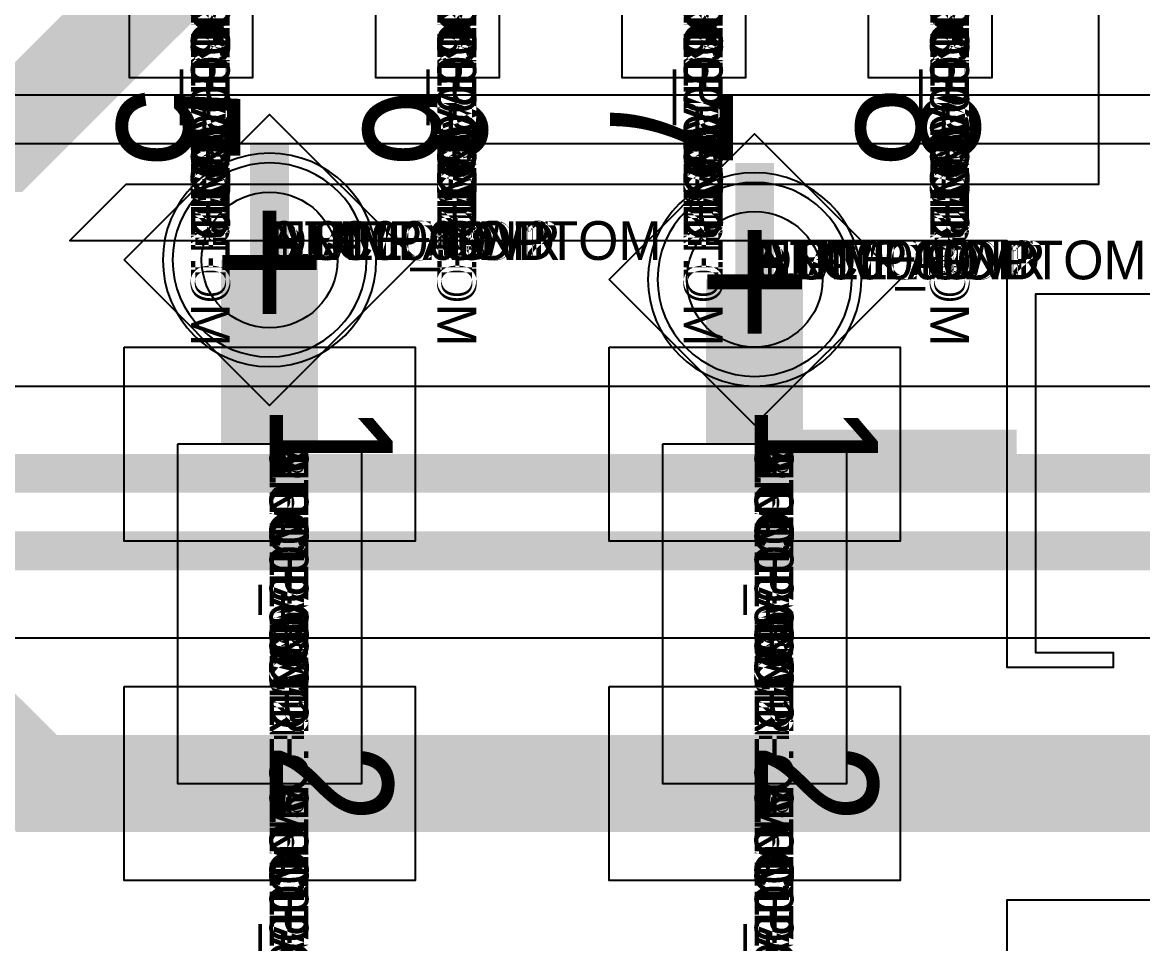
# Model space of a CAD drawing. Extents: x 0 to 323, y 0 to 320.
# Drawn here: x 100.94 to 106.71, y 255.23 to 259.98 of the extents above; entities that cross this region are included whole.
import ezdxf
from ezdxf.enums import TextEntityAlignment as Align

# ---------------------------------------------------------------- set-up
doc = ezdxf.new("R2010")
doc.units = 0
doc.header["$MEASUREMENT"] = 0
doc.layers.get('0').update_dxf_attribs({"linetype": 'CONTINUOUS'})
for name, color, linetype in [('CDN_FIGURES', 7, 'CONTINUOUS'), ('ETCH_BOTTOM', 7, 'CONTINUOUS'), ('ETCH_GND', 3, 'CONTINUOUS'), ('ETCH_INT1', 4, 'CONTINUOUS'), ('ETCH_INT2', 5, 'CONTINUOUS'), ('ETCH_PWR', 6, 'CONTINUOUS'), ('ETCH_TOP', 2, 'CONTINUOUS'), ('MANUFACTURING_NCLEGEND-1-6', 8, 'CONTINUOUS'), ('PACKAGE_GEOMETRY_ASSEMBLY_TOP', 11, 'CONTINUOUS'), ('PACKAGE_GEOMETRY_PIN_NUMBER', 9, 'CONTINUOUS')]:
    doc.layers.add(name, color=color, linetype=linetype)

# ---------------------------------------------------------------- blocks, each defined once
blk = doc.blocks.new('PAD_INFO')
for tag in ['SHAPE_TYPE', 'PAD_HEIGHT', 'PAD_LAYER', 'PAD_TYPE', 'PAD_WIDTH']:
    blk.add_attdef(tag, (0, 0), '', height=0.2)
at = {"flags": 2}
blk.add_attdef('CDN_TYPE', (0, 0), '', height=0.2, dxfattribs=at)
blk = doc.blocks.new('DRILL_INFO')
at = {"flags": 2}
blk.add_attdef('CDN_TYPE', (0, 0), '', height=0.2, dxfattribs=at)
for tag in ['FSHAPE', 'FCHAR', 'DRILL_HEIGHT', 'DIAMETER', 'PLATED', 'DRILL_WIDTH']:
    blk.add_attdef(tag, (0, 0), '', height=0.2)
blk = doc.blocks.new('VIA0700X0300')
at = {"layer": 'ETCH_BOTTOM'}
blk.add_circle((0, 0), 0.35, dxfattribs=at)
at = {"layer": 'ETCH_GND'}
blk.add_circle((0, 0), 0.35, dxfattribs=at)
at = {"layer": 'ETCH_INT1'}
blk.add_circle((0, 0), 0.35, dxfattribs=at)
at = {"layer": 'ETCH_INT2'}
blk.add_circle((0, 0), 0.35, dxfattribs=at)
at = {"layer": 'ETCH_PWR'}
blk.add_circle((0, 0), 0.35, dxfattribs=at)
at = {"layer": 'ETCH_TOP'}
blk.add_circle((0, 0), 0.35, dxfattribs=at)
ref = blk.add_blockref('PAD_INFO', (0, 0))
ref.add_attrib('PAD_LAYER', 'ETCH_TOP', (0, 0), dxfattribs={"height": 0.2})
ref.add_attrib('SHAPE_TYPE', 'NULL', (0, 0), dxfattribs={"height": 0.2})
ref.add_attrib('PAD_TYPE', 'ANTIPAD', (0, 0), dxfattribs={"height": 0.2})
ref.add_attrib('PAD_WIDTH', '0.000000', (0, 0), dxfattribs={"height": 0.2})
ref.add_attrib('PAD_HEIGHT', '0.000000', (0, 0), dxfattribs={"height": 0.2})
ref = blk.add_blockref('PAD_INFO', (0, 0))
ref.add_attrib('PAD_LAYER', 'ETCH_GND', (0, 0), dxfattribs={"height": 0.2})
ref.add_attrib('SHAPE_TYPE', 'NULL', (0, 0), dxfattribs={"height": 0.2})
ref.add_attrib('PAD_TYPE', 'ANTIPAD', (0, 0), dxfattribs={"height": 0.2})
ref.add_attrib('PAD_WIDTH', '0.000000', (0, 0), dxfattribs={"height": 0.2})
ref.add_attrib('PAD_HEIGHT', '0.000000', (0, 0), dxfattribs={"height": 0.2})
ref = blk.add_blockref('PAD_INFO', (0, 0))
ref.add_attrib('PAD_LAYER', 'ETCH_INT1', (0, 0), dxfattribs={"height": 0.2})
ref.add_attrib('SHAPE_TYPE', 'NULL', (0, 0), dxfattribs={"height": 0.2})
ref.add_attrib('PAD_TYPE', 'ANTIPAD', (0, 0), dxfattribs={"height": 0.2})
ref.add_attrib('PAD_WIDTH', '0.000000', (0, 0), dxfattribs={"height": 0.2})
ref.add_attrib('PAD_HEIGHT', '0.000000', (0, 0), dxfattribs={"height": 0.2})
ref = blk.add_blockref('PAD_INFO', (0, 0))
ref.add_attrib('PAD_LAYER', 'ETCH_INT2', (0, 0), dxfattribs={"height": 0.2})
ref.add_attrib('SHAPE_TYPE', 'NULL', (0, 0), dxfattribs={"height": 0.2})
ref.add_attrib('PAD_TYPE', 'ANTIPAD', (0, 0), dxfattribs={"height": 0.2})
ref.add_attrib('PAD_WIDTH', '0.000000', (0, 0), dxfattribs={"height": 0.2})
ref.add_attrib('PAD_HEIGHT', '0.000000', (0, 0), dxfattribs={"height": 0.2})
ref = blk.add_blockref('PAD_INFO', (0, 0))
ref.add_attrib('PAD_LAYER', 'ETCH_PWR', (0, 0), dxfattribs={"height": 0.2})
ref.add_attrib('SHAPE_TYPE', 'NULL', (0, 0), dxfattribs={"height": 0.2})
ref.add_attrib('PAD_TYPE', 'ANTIPAD', (0, 0), dxfattribs={"height": 0.2})
ref.add_attrib('PAD_WIDTH', '0.000000', (0, 0), dxfattribs={"height": 0.2})
ref.add_attrib('PAD_HEIGHT', '0.000000', (0, 0), dxfattribs={"height": 0.2})
ref = blk.add_blockref('PAD_INFO', (0, 0))
ref.add_attrib('PAD_LAYER', 'ETCH_BOTTOM', (0, 0), dxfattribs={"height": 0.2})
ref.add_attrib('SHAPE_TYPE', 'NULL', (0, 0), dxfattribs={"height": 0.2})
ref.add_attrib('PAD_TYPE', 'ANTIPAD', (0, 0), dxfattribs={"height": 0.2})
ref.add_attrib('PAD_WIDTH', '0.000000', (0, 0), dxfattribs={"height": 0.2})
ref.add_attrib('PAD_HEIGHT', '0.000000', (0, 0), dxfattribs={"height": 0.2})
ref = blk.add_blockref('PAD_INFO', (0, 0))
ref.add_attrib('PAD_LAYER', 'ETCH_TOP', (0, 0), dxfattribs={"height": 0.2})
ref.add_attrib('SHAPE_TYPE', 'NULL', (0, 0), dxfattribs={"height": 0.2})
ref.add_attrib('PAD_TYPE', 'THERMAL', (0, 0), dxfattribs={"height": 0.2})
ref.add_attrib('PAD_WIDTH', '0.000000', (0, 0), dxfattribs={"height": 0.2})
ref.add_attrib('PAD_HEIGHT', '0.000000', (0, 0), dxfattribs={"height": 0.2})
ref = blk.add_blockref('PAD_INFO', (0, 0))
ref.add_attrib('PAD_LAYER', 'ETCH_GND', (0, 0), dxfattribs={"height": 0.2})
ref.add_attrib('SHAPE_TYPE', 'NULL', (0, 0), dxfattribs={"height": 0.2})
ref.add_attrib('PAD_TYPE', 'THERMAL', (0, 0), dxfattribs={"height": 0.2})
ref.add_attrib('PAD_WIDTH', '0.000000', (0, 0), dxfattribs={"height": 0.2})
ref.add_attrib('PAD_HEIGHT', '0.000000', (0, 0), dxfattribs={"height": 0.2})
ref = blk.add_blockref('PAD_INFO', (0, 0))
ref.add_attrib('PAD_LAYER', 'ETCH_INT1', (0, 0), dxfattribs={"height": 0.2})
ref.add_attrib('SHAPE_TYPE', 'NULL', (0, 0), dxfattribs={"height": 0.2})
ref.add_attrib('PAD_TYPE', 'THERMAL', (0, 0), dxfattribs={"height": 0.2})
ref.add_attrib('PAD_WIDTH', '0.000000', (0, 0), dxfattribs={"height": 0.2})
ref.add_attrib('PAD_HEIGHT', '0.000000', (0, 0), dxfattribs={"height": 0.2})
ref = blk.add_blockref('PAD_INFO', (0, 0))
ref.add_attrib('PAD_LAYER', 'ETCH_INT2', (0, 0), dxfattribs={"height": 0.2})
ref.add_attrib('SHAPE_TYPE', 'NULL', (0, 0), dxfattribs={"height": 0.2})
ref.add_attrib('PAD_TYPE', 'THERMAL', (0, 0), dxfattribs={"height": 0.2})
ref.add_attrib('PAD_WIDTH', '0.000000', (0, 0), dxfattribs={"height": 0.2})
ref.add_attrib('PAD_HEIGHT', '0.000000', (0, 0), dxfattribs={"height": 0.2})
ref = blk.add_blockref('PAD_INFO', (0, 0))
ref.add_attrib('PAD_LAYER', 'ETCH_PWR', (0, 0), dxfattribs={"height": 0.2})
ref.add_attrib('SHAPE_TYPE', 'NULL', (0, 0), dxfattribs={"height": 0.2})
ref.add_attrib('PAD_TYPE', 'THERMAL', (0, 0), dxfattribs={"height": 0.2})
ref.add_attrib('PAD_WIDTH', '0.000000', (0, 0), dxfattribs={"height": 0.2})
ref.add_attrib('PAD_HEIGHT', '0.000000', (0, 0), dxfattribs={"height": 0.2})
ref = blk.add_blockref('PAD_INFO', (0, 0))
ref.add_attrib('PAD_LAYER', 'ETCH_BOTTOM', (0, 0), dxfattribs={"height": 0.2})
ref.add_attrib('SHAPE_TYPE', 'NULL', (0, 0), dxfattribs={"height": 0.2})
ref.add_attrib('PAD_TYPE', 'THERMAL', (0, 0), dxfattribs={"height": 0.2})
ref.add_attrib('PAD_WIDTH', '0.000000', (0, 0), dxfattribs={"height": 0.2})
ref.add_attrib('PAD_HEIGHT', '0.000000', (0, 0), dxfattribs={"height": 0.2})
ref = blk.add_blockref('PAD_INFO', (0, 0))
ref.add_attrib('PAD_LAYER', 'ETCH_TOP', (0, 0), dxfattribs={"height": 0.2})
ref.add_attrib('SHAPE_TYPE', 'CIRCLE', (0, 0), dxfattribs={"height": 0.2})
ref.add_attrib('PAD_TYPE', 'REGULAR', (0, 0), dxfattribs={"height": 0.2})
ref.add_attrib('PAD_WIDTH', '0.700000', (0, 0), dxfattribs={"height": 0.2})
ref.add_attrib('PAD_HEIGHT', '0.700000', (0, 0), dxfattribs={"height": 0.2})
ref = blk.add_blockref('PAD_INFO', (0, 0))
ref.add_attrib('PAD_LAYER', 'ETCH_GND', (0, 0), dxfattribs={"height": 0.2})
ref.add_attrib('SHAPE_TYPE', 'CIRCLE', (0, 0), dxfattribs={"height": 0.2})
ref.add_attrib('PAD_TYPE', 'REGULAR', (0, 0), dxfattribs={"height": 0.2})
ref.add_attrib('PAD_WIDTH', '0.700000', (0, 0), dxfattribs={"height": 0.2})
ref.add_attrib('PAD_HEIGHT', '0.700000', (0, 0), dxfattribs={"height": 0.2})
ref = blk.add_blockref('PAD_INFO', (0, 0))
ref.add_attrib('PAD_LAYER', 'ETCH_INT1', (0, 0), dxfattribs={"height": 0.2})
ref.add_attrib('SHAPE_TYPE', 'CIRCLE', (0, 0), dxfattribs={"height": 0.2})
ref.add_attrib('PAD_TYPE', 'REGULAR', (0, 0), dxfattribs={"height": 0.2})
ref.add_attrib('PAD_WIDTH', '0.700000', (0, 0), dxfattribs={"height": 0.2})
ref.add_attrib('PAD_HEIGHT', '0.700000', (0, 0), dxfattribs={"height": 0.2})
ref = blk.add_blockref('PAD_INFO', (0, 0))
ref.add_attrib('PAD_LAYER', 'ETCH_INT2', (0, 0), dxfattribs={"height": 0.2})
ref.add_attrib('SHAPE_TYPE', 'CIRCLE', (0, 0), dxfattribs={"height": 0.2})
ref.add_attrib('PAD_TYPE', 'REGULAR', (0, 0), dxfattribs={"height": 0.2})
ref.add_attrib('PAD_WIDTH', '0.700000', (0, 0), dxfattribs={"height": 0.2})
ref.add_attrib('PAD_HEIGHT', '0.700000', (0, 0), dxfattribs={"height": 0.2})
ref = blk.add_blockref('PAD_INFO', (0, 0))
ref.add_attrib('PAD_LAYER', 'ETCH_PWR', (0, 0), dxfattribs={"height": 0.2})
ref.add_attrib('SHAPE_TYPE', 'CIRCLE', (0, 0), dxfattribs={"height": 0.2})
ref.add_attrib('PAD_TYPE', 'REGULAR', (0, 0), dxfattribs={"height": 0.2})
ref.add_attrib('PAD_WIDTH', '0.700000', (0, 0), dxfattribs={"height": 0.2})
ref.add_attrib('PAD_HEIGHT', '0.700000', (0, 0), dxfattribs={"height": 0.2})
ref = blk.add_blockref('PAD_INFO', (0, 0))
ref.add_attrib('PAD_LAYER', 'ETCH_BOTTOM', (0, 0), dxfattribs={"height": 0.2})
ref.add_attrib('SHAPE_TYPE', 'CIRCLE', (0, 0), dxfattribs={"height": 0.2})
ref.add_attrib('PAD_TYPE', 'REGULAR', (0, 0), dxfattribs={"height": 0.2})
ref.add_attrib('PAD_WIDTH', '0.700000', (0, 0), dxfattribs={"height": 0.2})
ref.add_attrib('PAD_HEIGHT', '0.700000', (0, 0), dxfattribs={"height": 0.2})
ref = blk.add_blockref('DRILL_INFO', (0, 0))
ref.add_attrib('DIAMETER', '0.300000', (0, 0), dxfattribs={"height": 0.2})
ref.add_attrib('PLATED', 'PLATED', (0, 0), dxfattribs={"height": 0.2})
ref.add_attrib('FSHAPE', 'DIAMOND', (0, 0), dxfattribs={"height": 0.2})
ref.add_attrib('FCHAR', '+', (0, 0), dxfattribs={"height": 0.2})
ref.add_attrib('DRILL_WIDTH', '1.500000', (0, 0), dxfattribs={"height": 0.2})
ref.add_attrib('DRILL_HEIGHT', '1.500000', (0, 0), dxfattribs={"height": 0.2})
for tag in ['CDN_TYPE', 'PIN']:
    blk.add_attdef(tag, (0, 0), '', height=0.2)
at = {"flags": 2}
for tag in ['PSTKNAME', 'BBV']:
    blk.add_attdef(tag, (0, 0), '', height=0.2, dxfattribs=at)
blk = doc.blocks.new('FIGURE_DIAMOND')
at = {"layer": 'CDN_FIGURES'}
blk.add_lwpolyline([(-0.5, 0), (0, 0.5), (0.5, 0), (0, -0.5)], close=True, dxfattribs=at)
blk = doc.blocks.new('SMD50_25')
at = {"layer": 'ETCH_TOP'}
blk.add_lwpolyline([(-0.635, -0.3175), (-0.635, 0.3175), (0.635, 0.3175), (0.635, -0.3175)], close=True, dxfattribs=at)
ref = blk.add_blockref('PAD_INFO', (0, 0))
ref.add_attrib('PAD_LAYER', 'ETCH_TOP', (0, 0), dxfattribs={"height": 0.2})
ref.add_attrib('SHAPE_TYPE', 'NULL', (0, 0), dxfattribs={"height": 0.2})
ref.add_attrib('PAD_TYPE', 'ANTIPAD', (0, 0), dxfattribs={"height": 0.2})
ref.add_attrib('PAD_WIDTH', '0.000000', (0, 0), dxfattribs={"height": 0.2})
ref.add_attrib('PAD_HEIGHT', '0.000000', (0, 0), dxfattribs={"height": 0.2})
ref = blk.add_blockref('PAD_INFO', (0, 0))
ref.add_attrib('PAD_LAYER', 'ETCH_GND', (0, 0), dxfattribs={"height": 0.2})
ref.add_attrib('SHAPE_TYPE', 'NULL', (0, 0), dxfattribs={"height": 0.2})
ref.add_attrib('PAD_TYPE', 'ANTIPAD', (0, 0), dxfattribs={"height": 0.2})
ref.add_attrib('PAD_WIDTH', '0.000000', (0, 0), dxfattribs={"height": 0.2})
ref.add_attrib('PAD_HEIGHT', '0.000000', (0, 0), dxfattribs={"height": 0.2})
ref = blk.add_blockref('PAD_INFO', (0, 0))
ref.add_attrib('PAD_LAYER', 'ETCH_INT1', (0, 0), dxfattribs={"height": 0.2})
ref.add_attrib('SHAPE_TYPE', 'NULL', (0, 0), dxfattribs={"height": 0.2})
ref.add_attrib('PAD_TYPE', 'ANTIPAD', (0, 0), dxfattribs={"height": 0.2})
ref.add_attrib('PAD_WIDTH', '0.000000', (0, 0), dxfattribs={"height": 0.2})
ref.add_attrib('PAD_HEIGHT', '0.000000', (0, 0), dxfattribs={"height": 0.2})
ref = blk.add_blockref('PAD_INFO', (0, 0))
ref.add_attrib('PAD_LAYER', 'ETCH_INT2', (0, 0), dxfattribs={"height": 0.2})
ref.add_attrib('SHAPE_TYPE', 'NULL', (0, 0), dxfattribs={"height": 0.2})
ref.add_attrib('PAD_TYPE', 'ANTIPAD', (0, 0), dxfattribs={"height": 0.2})
ref.add_attrib('PAD_WIDTH', '0.000000', (0, 0), dxfattribs={"height": 0.2})
ref.add_attrib('PAD_HEIGHT', '0.000000', (0, 0), dxfattribs={"height": 0.2})
ref = blk.add_blockref('PAD_INFO', (0, 0))
ref.add_attrib('PAD_LAYER', 'ETCH_PWR', (0, 0), dxfattribs={"height": 0.2})
ref.add_attrib('SHAPE_TYPE', 'NULL', (0, 0), dxfattribs={"height": 0.2})
ref.add_attrib('PAD_TYPE', 'ANTIPAD', (0, 0), dxfattribs={"height": 0.2})
ref.add_attrib('PAD_WIDTH', '0.000000', (0, 0), dxfattribs={"height": 0.2})
ref.add_attrib('PAD_HEIGHT', '0.000000', (0, 0), dxfattribs={"height": 0.2})
ref = blk.add_blockref('PAD_INFO', (0, 0))
ref.add_attrib('PAD_LAYER', 'ETCH_BOTTOM', (0, 0), dxfattribs={"height": 0.2})
ref.add_attrib('SHAPE_TYPE', 'NULL', (0, 0), dxfattribs={"height": 0.2})
ref.add_attrib('PAD_TYPE', 'ANTIPAD', (0, 0), dxfattribs={"height": 0.2})
ref.add_attrib('PAD_WIDTH', '0.000000', (0, 0), dxfattribs={"height": 0.2})
ref.add_attrib('PAD_HEIGHT', '0.000000', (0, 0), dxfattribs={"height": 0.2})
ref = blk.add_blockref('PAD_INFO', (0, 0))
ref.add_attrib('PAD_LAYER', 'ETCH_TOP', (0, 0), dxfattribs={"height": 0.2})
ref.add_attrib('SHAPE_TYPE', 'NULL', (0, 0), dxfattribs={"height": 0.2})
ref.add_attrib('PAD_TYPE', 'THERMAL', (0, 0), dxfattribs={"height": 0.2})
ref.add_attrib('PAD_WIDTH', '0.000000', (0, 0), dxfattribs={"height": 0.2})
ref.add_attrib('PAD_HEIGHT', '0.000000', (0, 0), dxfattribs={"height": 0.2})
ref = blk.add_blockref('PAD_INFO', (0, 0))
ref.add_attrib('PAD_LAYER', 'ETCH_GND', (0, 0), dxfattribs={"height": 0.2})
ref.add_attrib('SHAPE_TYPE', 'NULL', (0, 0), dxfattribs={"height": 0.2})
ref.add_attrib('PAD_TYPE', 'THERMAL', (0, 0), dxfattribs={"height": 0.2})
ref.add_attrib('PAD_WIDTH', '0.000000', (0, 0), dxfattribs={"height": 0.2})
ref.add_attrib('PAD_HEIGHT', '0.000000', (0, 0), dxfattribs={"height": 0.2})
ref = blk.add_blockref('PAD_INFO', (0, 0))
ref.add_attrib('PAD_LAYER', 'ETCH_INT1', (0, 0), dxfattribs={"height": 0.2})
ref.add_attrib('SHAPE_TYPE', 'NULL', (0, 0), dxfattribs={"height": 0.2})
ref.add_attrib('PAD_TYPE', 'THERMAL', (0, 0), dxfattribs={"height": 0.2})
ref.add_attrib('PAD_WIDTH', '0.000000', (0, 0), dxfattribs={"height": 0.2})
ref.add_attrib('PAD_HEIGHT', '0.000000', (0, 0), dxfattribs={"height": 0.2})
ref = blk.add_blockref('PAD_INFO', (0, 0))
ref.add_attrib('PAD_LAYER', 'ETCH_INT2', (0, 0), dxfattribs={"height": 0.2})
ref.add_attrib('SHAPE_TYPE', 'NULL', (0, 0), dxfattribs={"height": 0.2})
ref.add_attrib('PAD_TYPE', 'THERMAL', (0, 0), dxfattribs={"height": 0.2})
ref.add_attrib('PAD_WIDTH', '0.000000', (0, 0), dxfattribs={"height": 0.2})
ref.add_attrib('PAD_HEIGHT', '0.000000', (0, 0), dxfattribs={"height": 0.2})
ref = blk.add_blockref('PAD_INFO', (0, 0))
ref.add_attrib('PAD_LAYER', 'ETCH_PWR', (0, 0), dxfattribs={"height": 0.2})
ref.add_attrib('SHAPE_TYPE', 'NULL', (0, 0), dxfattribs={"height": 0.2})
ref.add_attrib('PAD_TYPE', 'THERMAL', (0, 0), dxfattribs={"height": 0.2})
ref.add_attrib('PAD_WIDTH', '0.000000', (0, 0), dxfattribs={"height": 0.2})
ref.add_attrib('PAD_HEIGHT', '0.000000', (0, 0), dxfattribs={"height": 0.2})
ref = blk.add_blockref('PAD_INFO', (0, 0))
ref.add_attrib('PAD_LAYER', 'ETCH_BOTTOM', (0, 0), dxfattribs={"height": 0.2})
ref.add_attrib('SHAPE_TYPE', 'NULL', (0, 0), dxfattribs={"height": 0.2})
ref.add_attrib('PAD_TYPE', 'THERMAL', (0, 0), dxfattribs={"height": 0.2})
ref.add_attrib('PAD_WIDTH', '0.000000', (0, 0), dxfattribs={"height": 0.2})
ref.add_attrib('PAD_HEIGHT', '0.000000', (0, 0), dxfattribs={"height": 0.2})
ref = blk.add_blockref('PAD_INFO', (0, 0))
ref.add_attrib('PAD_LAYER', 'ETCH_TOP', (0, 0), dxfattribs={"height": 0.2})
ref.add_attrib('SHAPE_TYPE', 'RECTANGLE', (0, 0), dxfattribs={"height": 0.2})
ref.add_attrib('PAD_TYPE', 'REGULAR', (0, 0), dxfattribs={"height": 0.2})
ref.add_attrib('PAD_WIDTH', '1.270000', (0, 0), dxfattribs={"height": 0.2})
ref.add_attrib('PAD_HEIGHT', '0.635000', (0, 0), dxfattribs={"height": 0.2})
ref = blk.add_blockref('PAD_INFO', (0, 0))
ref.add_attrib('PAD_LAYER', 'ETCH_GND', (0, 0), dxfattribs={"height": 0.2})
ref.add_attrib('SHAPE_TYPE', 'NULL', (0, 0), dxfattribs={"height": 0.2})
ref.add_attrib('PAD_TYPE', 'REGULAR', (0, 0), dxfattribs={"height": 0.2})
ref.add_attrib('PAD_WIDTH', '0.000000', (0, 0), dxfattribs={"height": 0.2})
ref.add_attrib('PAD_HEIGHT', '0.000000', (0, 0), dxfattribs={"height": 0.2})
ref = blk.add_blockref('PAD_INFO', (0, 0))
ref.add_attrib('PAD_LAYER', 'ETCH_INT1', (0, 0), dxfattribs={"height": 0.2})
ref.add_attrib('SHAPE_TYPE', 'NULL', (0, 0), dxfattribs={"height": 0.2})
ref.add_attrib('PAD_TYPE', 'REGULAR', (0, 0), dxfattribs={"height": 0.2})
ref.add_attrib('PAD_WIDTH', '0.000000', (0, 0), dxfattribs={"height": 0.2})
ref.add_attrib('PAD_HEIGHT', '0.000000', (0, 0), dxfattribs={"height": 0.2})
ref = blk.add_blockref('PAD_INFO', (0, 0))
ref.add_attrib('PAD_LAYER', 'ETCH_INT2', (0, 0), dxfattribs={"height": 0.2})
ref.add_attrib('SHAPE_TYPE', 'NULL', (0, 0), dxfattribs={"height": 0.2})
ref.add_attrib('PAD_TYPE', 'REGULAR', (0, 0), dxfattribs={"height": 0.2})
ref.add_attrib('PAD_WIDTH', '0.000000', (0, 0), dxfattribs={"height": 0.2})
ref.add_attrib('PAD_HEIGHT', '0.000000', (0, 0), dxfattribs={"height": 0.2})
ref = blk.add_blockref('PAD_INFO', (0, 0))
ref.add_attrib('PAD_LAYER', 'ETCH_PWR', (0, 0), dxfattribs={"height": 0.2})
ref.add_attrib('SHAPE_TYPE', 'NULL', (0, 0), dxfattribs={"height": 0.2})
ref.add_attrib('PAD_TYPE', 'REGULAR', (0, 0), dxfattribs={"height": 0.2})
ref.add_attrib('PAD_WIDTH', '0.000000', (0, 0), dxfattribs={"height": 0.2})
ref.add_attrib('PAD_HEIGHT', '0.000000', (0, 0), dxfattribs={"height": 0.2})
ref = blk.add_blockref('PAD_INFO', (0, 0))
ref.add_attrib('PAD_LAYER', 'ETCH_BOTTOM', (0, 0), dxfattribs={"height": 0.2})
ref.add_attrib('SHAPE_TYPE', 'NULL', (0, 0), dxfattribs={"height": 0.2})
ref.add_attrib('PAD_TYPE', 'REGULAR', (0, 0), dxfattribs={"height": 0.2})
ref.add_attrib('PAD_WIDTH', '0.000000', (0, 0), dxfattribs={"height": 0.2})
ref.add_attrib('PAD_HEIGHT', '0.000000', (0, 0), dxfattribs={"height": 0.2})
ref = blk.add_blockref('DRILL_INFO', (0, 0))
ref.add_attrib('DIAMETER', '0.000000', (0, 0), dxfattribs={"height": 0.2})
ref.add_attrib('PLATED', 'NON_PLATED', (0, 0), dxfattribs={"height": 0.2})
ref.add_attrib('FSHAPE', 'NULL', (0, 0), dxfattribs={"height": 0.2})
ref.add_attrib('DRILL_WIDTH', '0.000000', (0, 0), dxfattribs={"height": 0.2})
ref.add_attrib('DRILL_HEIGHT', '0.000000', (0, 0), dxfattribs={"height": 0.2})
for tag in ['CDN_TYPE', 'PIN']:
    blk.add_attdef(tag, (0, 0), '', height=0.2)
at = {"flags": 2}
for tag in ['PSTKNAME', 'BBV']:
    blk.add_attdef(tag, (0, 0), '', height=0.2, dxfattribs=at)
blk = doc.blocks.new('SOIC8')
at = {"layer": 'ETCH_TOP'}
ref = blk.add_blockref('SMD50_25', (2.4765, 1.905), dxfattribs=at)
ref.add_attrib('CDN_TYPE', 'PIN', (0, 0), dxfattribs={"height": 0.2})
ref.add_attrib('PIN', '8', (0, 0), dxfattribs={"height": 0.2})
ref = blk.add_blockref('SMD50_25', (2.4765, 0.635), dxfattribs=at)
ref.add_attrib('CDN_TYPE', 'PIN', (0, 0), dxfattribs={"height": 0.2})
ref.add_attrib('PIN', '7', (0, 0), dxfattribs={"height": 0.2})
ref = blk.add_blockref('SMD50_25', (2.4765, -1.905), dxfattribs=at)
ref.add_attrib('CDN_TYPE', 'PIN', (0, 0), dxfattribs={"height": 0.2})
ref.add_attrib('PIN', '5', (0, 0), dxfattribs={"height": 0.2})
ref = blk.add_blockref('SMD50_25', (2.4765, -0.635), dxfattribs=at)
ref.add_attrib('CDN_TYPE', 'PIN', (0, 0), dxfattribs={"height": 0.2})
ref.add_attrib('PIN', '6', (0, 0), dxfattribs={"height": 0.2})
at = {"flags": 2}
for tag in ['SYMBOL_TYPE', 'CDN_TYPE', 'REFDES']:
    blk.add_attdef(tag, (0, 0), '', height=0.2, dxfattribs=at)
blk = doc.blocks.new('RC1000X1500TS')
at = {"layer": 'ETCH_TOP'}
blk.add_lwpolyline([(-0.5, -0.75), (-0.5, 0.75), (0.5, 0.75), (0.5, -0.75)], close=True, dxfattribs=at)
ref = blk.add_blockref('PAD_INFO', (0, 0))
ref.add_attrib('PAD_LAYER', 'ETCH_TOP', (0, 0), dxfattribs={"height": 0.2})
ref.add_attrib('SHAPE_TYPE', 'NULL', (0, 0), dxfattribs={"height": 0.2})
ref.add_attrib('PAD_TYPE', 'ANTIPAD', (0, 0), dxfattribs={"height": 0.2})
ref.add_attrib('PAD_WIDTH', '0.000000', (0, 0), dxfattribs={"height": 0.2})
ref.add_attrib('PAD_HEIGHT', '0.000000', (0, 0), dxfattribs={"height": 0.2})
ref = blk.add_blockref('PAD_INFO', (0, 0))
ref.add_attrib('PAD_LAYER', 'ETCH_GND', (0, 0), dxfattribs={"height": 0.2})
ref.add_attrib('SHAPE_TYPE', 'NULL', (0, 0), dxfattribs={"height": 0.2})
ref.add_attrib('PAD_TYPE', 'ANTIPAD', (0, 0), dxfattribs={"height": 0.2})
ref.add_attrib('PAD_WIDTH', '0.000000', (0, 0), dxfattribs={"height": 0.2})
ref.add_attrib('PAD_HEIGHT', '0.000000', (0, 0), dxfattribs={"height": 0.2})
ref = blk.add_blockref('PAD_INFO', (0, 0))
ref.add_attrib('PAD_LAYER', 'ETCH_INT1', (0, 0), dxfattribs={"height": 0.2})
ref.add_attrib('SHAPE_TYPE', 'NULL', (0, 0), dxfattribs={"height": 0.2})
ref.add_attrib('PAD_TYPE', 'ANTIPAD', (0, 0), dxfattribs={"height": 0.2})
ref.add_attrib('PAD_WIDTH', '0.000000', (0, 0), dxfattribs={"height": 0.2})
ref.add_attrib('PAD_HEIGHT', '0.000000', (0, 0), dxfattribs={"height": 0.2})
ref = blk.add_blockref('PAD_INFO', (0, 0))
ref.add_attrib('PAD_LAYER', 'ETCH_INT2', (0, 0), dxfattribs={"height": 0.2})
ref.add_attrib('SHAPE_TYPE', 'NULL', (0, 0), dxfattribs={"height": 0.2})
ref.add_attrib('PAD_TYPE', 'ANTIPAD', (0, 0), dxfattribs={"height": 0.2})
ref.add_attrib('PAD_WIDTH', '0.000000', (0, 0), dxfattribs={"height": 0.2})
ref.add_attrib('PAD_HEIGHT', '0.000000', (0, 0), dxfattribs={"height": 0.2})
ref = blk.add_blockref('PAD_INFO', (0, 0))
ref.add_attrib('PAD_LAYER', 'ETCH_PWR', (0, 0), dxfattribs={"height": 0.2})
ref.add_attrib('SHAPE_TYPE', 'NULL', (0, 0), dxfattribs={"height": 0.2})
ref.add_attrib('PAD_TYPE', 'ANTIPAD', (0, 0), dxfattribs={"height": 0.2})
ref.add_attrib('PAD_WIDTH', '0.000000', (0, 0), dxfattribs={"height": 0.2})
ref.add_attrib('PAD_HEIGHT', '0.000000', (0, 0), dxfattribs={"height": 0.2})
ref = blk.add_blockref('PAD_INFO', (0, 0))
ref.add_attrib('PAD_LAYER', 'ETCH_BOTTOM', (0, 0), dxfattribs={"height": 0.2})
ref.add_attrib('SHAPE_TYPE', 'NULL', (0, 0), dxfattribs={"height": 0.2})
ref.add_attrib('PAD_TYPE', 'ANTIPAD', (0, 0), dxfattribs={"height": 0.2})
ref.add_attrib('PAD_WIDTH', '0.000000', (0, 0), dxfattribs={"height": 0.2})
ref.add_attrib('PAD_HEIGHT', '0.000000', (0, 0), dxfattribs={"height": 0.2})
ref = blk.add_blockref('PAD_INFO', (0, 0))
ref.add_attrib('PAD_LAYER', 'ETCH_TOP', (0, 0), dxfattribs={"height": 0.2})
ref.add_attrib('SHAPE_TYPE', 'NULL', (0, 0), dxfattribs={"height": 0.2})
ref.add_attrib('PAD_TYPE', 'THERMAL', (0, 0), dxfattribs={"height": 0.2})
ref.add_attrib('PAD_WIDTH', '0.000000', (0, 0), dxfattribs={"height": 0.2})
ref.add_attrib('PAD_HEIGHT', '0.000000', (0, 0), dxfattribs={"height": 0.2})
ref = blk.add_blockref('PAD_INFO', (0, 0))
ref.add_attrib('PAD_LAYER', 'ETCH_GND', (0, 0), dxfattribs={"height": 0.2})
ref.add_attrib('SHAPE_TYPE', 'NULL', (0, 0), dxfattribs={"height": 0.2})
ref.add_attrib('PAD_TYPE', 'THERMAL', (0, 0), dxfattribs={"height": 0.2})
ref.add_attrib('PAD_WIDTH', '0.000000', (0, 0), dxfattribs={"height": 0.2})
ref.add_attrib('PAD_HEIGHT', '0.000000', (0, 0), dxfattribs={"height": 0.2})
ref = blk.add_blockref('PAD_INFO', (0, 0))
ref.add_attrib('PAD_LAYER', 'ETCH_INT1', (0, 0), dxfattribs={"height": 0.2})
ref.add_attrib('SHAPE_TYPE', 'NULL', (0, 0), dxfattribs={"height": 0.2})
ref.add_attrib('PAD_TYPE', 'THERMAL', (0, 0), dxfattribs={"height": 0.2})
ref.add_attrib('PAD_WIDTH', '0.000000', (0, 0), dxfattribs={"height": 0.2})
ref.add_attrib('PAD_HEIGHT', '0.000000', (0, 0), dxfattribs={"height": 0.2})
ref = blk.add_blockref('PAD_INFO', (0, 0))
ref.add_attrib('PAD_LAYER', 'ETCH_INT2', (0, 0), dxfattribs={"height": 0.2})
ref.add_attrib('SHAPE_TYPE', 'NULL', (0, 0), dxfattribs={"height": 0.2})
ref.add_attrib('PAD_TYPE', 'THERMAL', (0, 0), dxfattribs={"height": 0.2})
ref.add_attrib('PAD_WIDTH', '0.000000', (0, 0), dxfattribs={"height": 0.2})
ref.add_attrib('PAD_HEIGHT', '0.000000', (0, 0), dxfattribs={"height": 0.2})
ref = blk.add_blockref('PAD_INFO', (0, 0))
ref.add_attrib('PAD_LAYER', 'ETCH_PWR', (0, 0), dxfattribs={"height": 0.2})
ref.add_attrib('SHAPE_TYPE', 'NULL', (0, 0), dxfattribs={"height": 0.2})
ref.add_attrib('PAD_TYPE', 'THERMAL', (0, 0), dxfattribs={"height": 0.2})
ref.add_attrib('PAD_WIDTH', '0.000000', (0, 0), dxfattribs={"height": 0.2})
ref.add_attrib('PAD_HEIGHT', '0.000000', (0, 0), dxfattribs={"height": 0.2})
ref = blk.add_blockref('PAD_INFO', (0, 0))
ref.add_attrib('PAD_LAYER', 'ETCH_BOTTOM', (0, 0), dxfattribs={"height": 0.2})
ref.add_attrib('SHAPE_TYPE', 'NULL', (0, 0), dxfattribs={"height": 0.2})
ref.add_attrib('PAD_TYPE', 'THERMAL', (0, 0), dxfattribs={"height": 0.2})
ref.add_attrib('PAD_WIDTH', '0.000000', (0, 0), dxfattribs={"height": 0.2})
ref.add_attrib('PAD_HEIGHT', '0.000000', (0, 0), dxfattribs={"height": 0.2})
ref = blk.add_blockref('PAD_INFO', (0, 0))
ref.add_attrib('PAD_LAYER', 'ETCH_GND', (0, 0), dxfattribs={"height": 0.2})
ref.add_attrib('SHAPE_TYPE', 'NULL', (0, 0), dxfattribs={"height": 0.2})
ref.add_attrib('PAD_TYPE', 'REGULAR', (0, 0), dxfattribs={"height": 0.2})
ref.add_attrib('PAD_WIDTH', '0.000000', (0, 0), dxfattribs={"height": 0.2})
ref.add_attrib('PAD_HEIGHT', '0.000000', (0, 0), dxfattribs={"height": 0.2})
ref = blk.add_blockref('PAD_INFO', (0, 0))
ref.add_attrib('PAD_LAYER', 'ETCH_INT1', (0, 0), dxfattribs={"height": 0.2})
ref.add_attrib('SHAPE_TYPE', 'NULL', (0, 0), dxfattribs={"height": 0.2})
ref.add_attrib('PAD_TYPE', 'REGULAR', (0, 0), dxfattribs={"height": 0.2})
ref.add_attrib('PAD_WIDTH', '0.000000', (0, 0), dxfattribs={"height": 0.2})
ref.add_attrib('PAD_HEIGHT', '0.000000', (0, 0), dxfattribs={"height": 0.2})
ref = blk.add_blockref('PAD_INFO', (0, 0))
ref.add_attrib('PAD_LAYER', 'ETCH_INT2', (0, 0), dxfattribs={"height": 0.2})
ref.add_attrib('SHAPE_TYPE', 'NULL', (0, 0), dxfattribs={"height": 0.2})
ref.add_attrib('PAD_TYPE', 'REGULAR', (0, 0), dxfattribs={"height": 0.2})
ref.add_attrib('PAD_WIDTH', '0.000000', (0, 0), dxfattribs={"height": 0.2})
ref.add_attrib('PAD_HEIGHT', '0.000000', (0, 0), dxfattribs={"height": 0.2})
ref = blk.add_blockref('PAD_INFO', (0, 0))
ref.add_attrib('PAD_LAYER', 'ETCH_PWR', (0, 0), dxfattribs={"height": 0.2})
ref.add_attrib('SHAPE_TYPE', 'NULL', (0, 0), dxfattribs={"height": 0.2})
ref.add_attrib('PAD_TYPE', 'REGULAR', (0, 0), dxfattribs={"height": 0.2})
ref.add_attrib('PAD_WIDTH', '0.000000', (0, 0), dxfattribs={"height": 0.2})
ref.add_attrib('PAD_HEIGHT', '0.000000', (0, 0), dxfattribs={"height": 0.2})
ref = blk.add_blockref('PAD_INFO', (0, 0))
ref.add_attrib('PAD_LAYER', 'ETCH_BOTTOM', (0, 0), dxfattribs={"height": 0.2})
ref.add_attrib('SHAPE_TYPE', 'NULL', (0, 0), dxfattribs={"height": 0.2})
ref.add_attrib('PAD_TYPE', 'REGULAR', (0, 0), dxfattribs={"height": 0.2})
ref.add_attrib('PAD_WIDTH', '0.000000', (0, 0), dxfattribs={"height": 0.2})
ref.add_attrib('PAD_HEIGHT', '0.000000', (0, 0), dxfattribs={"height": 0.2})
ref = blk.add_blockref('DRILL_INFO', (0, 0))
ref.add_attrib('DIAMETER', '0.000000', (0, 0), dxfattribs={"height": 0.2})
ref.add_attrib('PLATED', 'PLATED', (0, 0), dxfattribs={"height": 0.2})
ref.add_attrib('FSHAPE', 'NULL', (0, 0), dxfattribs={"height": 0.2})
ref.add_attrib('DRILL_WIDTH', '0.000000', (0, 0), dxfattribs={"height": 0.2})
ref.add_attrib('DRILL_HEIGHT', '0.000000', (0, 0), dxfattribs={"height": 0.2})
ref = blk.add_blockref('PAD_INFO', (0, 0))
ref.add_attrib('PAD_LAYER', 'ETCH_TOP', (0, 0), dxfattribs={"height": 0.2})
ref.add_attrib('SHAPE_TYPE', 'RECTANGLE', (0, 0), dxfattribs={"height": 0.2})
ref.add_attrib('PAD_TYPE', 'REGULAR', (0, 0), dxfattribs={"height": 0.2})
ref.add_attrib('PAD_WIDTH', '1.000000', (0, 0), dxfattribs={"height": 0.2})
ref.add_attrib('PAD_HEIGHT', '1.500000', (0, 0), dxfattribs={"height": 0.2})
for tag in ['CDN_TYPE', 'PIN']:
    blk.add_attdef(tag, (0, 0), '', height=0.2)
at = {"flags": 2}
for tag in ['PSTKNAME', 'BBV']:
    blk.add_attdef(tag, (0, 0), '', height=0.2, dxfattribs=at)
blk = doc.blocks.new('F56')
at = {"layer": 'PACKAGE_GEOMETRY_ASSEMBLY_TOP'}
blk.add_lwpolyline([(0, -0.475), (1.75, -0.475), (1.75, 0.475), (0, 0.475)], close=True, dxfattribs=at)
at = {"layer": 'ETCH_TOP'}
ref = blk.add_blockref('RC1000X1500TS', (0, 0), dxfattribs=at)
ref.add_attrib('CDN_TYPE', 'PIN', (0, 0), dxfattribs={"height": 0.2})
ref.add_attrib('PIN', '1', (0, 0), dxfattribs={"height": 0.2})
ref = blk.add_blockref('RC1000X1500TS', (1.75, 0), dxfattribs=at)
ref.add_attrib('CDN_TYPE', 'PIN', (0, 0), dxfattribs={"height": 0.2})
ref.add_attrib('PIN', '2', (0, 0), dxfattribs={"height": 0.2})
at = {"flags": 2}
for tag in ['SYMBOL_TYPE', 'CDN_TYPE', 'REFDES']:
    blk.add_attdef(tag, (0, 0), '', height=0.2, dxfattribs=at)

msp = doc.modelspace()

# ---------------------------------------------------------------- linework, layer by layer
at = {"layer": 'ETCH_BOTTOM'}
for points in [[(102.2126, 258.7555, 0.2, 0.2, 0), (102.2126, 259.3563, 0.2, 0.2, 0)], [(104.7126, 258.6555, 0.2, 0.2, 0), (104.7126, 259.2563, 0.2, 0.2, 0)], [(102.2126, 258.1547, 0.2, 0.2, 0), (102.2126, 258.7555, 0.2, 0.2, 0)], [(104.7126, 258.0547, 0.2, 0.2, 0), (104.7126, 258.6555, 0.2, 0.2, 0)]]:
    msp.add_lwpolyline(points, format="xyseb", dxfattribs=at)
for points in [[(102.7627, 258.7555, 1), (101.6625, 258.7555, 1)], [(105.2627, 258.6555, 1), (104.1625, 258.6555, 1)]]:
    msp.add_lwpolyline(points, format="xyb", close=True, dxfattribs=at)
at = {"layer": 'ETCH_INT1'}
for points, format in [([(141.7552, 268.6655, 0.2, 0.2, 0), (141.3826, 269.0381, 0.2, 0.2, 0), (141.3826, 269.5812, 0.2, 0.2, 0), (140.3883, 270.5755, 0.2, 0.2, 0), (135.7469, 270.5755, 0.2, 0.2, 0), (129.2169, 264.0455, 0.2, 0.2, 0), (128.4969, 264.0455, 0.2, 0.2, 0), (126.9269, 262.4755, 0.2, 0.2, 0), (116.6469, 262.4755, 0.2, 0.2, 0), (111.8269, 257.6555, 0.2, 0.2, 0), (83.964, 257.6555, 0.2, 0.2, 0), (83.914, 257.7055, 0.2, 0.2, 0), (42.8583, 257.7055, 0.2, 0.2, 0), (40.6583, 259.9055, 0.2, 0.2, 0), (32.1183, 259.9055, 0.2, 0.2, 0), (31.2883, 260.7355, 0.2, 0.2, 0), (24.2869, 260.7355, 0.2, 0.2, 0), (22.2326, 258.6812, 0.2, 0.2, 0), (22.2326, 245.0912, 0.2, 0.2, 0), (17.6669, 240.5255, 0.2, 0.2, 0), (12.0269, 240.5255, 0.2, 0.2, 0), (11.4768, 239.9755, 0.2, 0.2, 0), (10.0426, 239.9755, 0.2, 0.2, 0), (8.9926, 238.9255, 0.2, 0.2, 0)], "xyseb"), ([(10.9926, 238.9255, 0.2, 0.2, 0), (12.1926, 240.1255, 0.2, 0.2, 0), (17.8326, 240.1255, 0.2, 0.2, 0), (22.6326, 244.9255, 0.2, 0.2, 0), (22.6326, 258.5155, 0.2, 0.2, 0), (24.4526, 260.3355, 0.2, 0.2, 0), (31.1226, 260.3355, 0.2, 0.2, 0), (31.9526, 259.5055, 0.2, 0.2, 0), (40.4926, 259.5055, 0.2, 0.2, 0), (42.6926, 257.3055, 0.2, 0.2, 0), (83.7483, 257.3055, 0.2, 0.2, 0), (83.7983, 257.2555, 0.2, 0.2, 0), (111.9926, 257.2555, 0.2, 0.2, 0), (116.8126, 262.0755, 0.2, 0.2, 0), (127.0926, 262.0755, 0.2, 0.2, 0), (128.6626, 263.6455, 0.2, 0.2, 0), (129.3826, 263.6455, 0.2, 0.2, 0), (135.9126, 270.1755, 0.2, 0.2, 0), (140.2226, 270.1755, 0.2, 0.2, 0), (140.9826, 269.4155, 0.2, 0.2, 0), (140.9826, 269.038, 0.2, 0.2, 0), (140.6101, 268.6655, 0.2, 0.2, 0)], "xyseb"), ([(84.6897, 258.1056), (86.2542, 258.1056, -1.52703), (87.171, 258.1056), (91.4794, 258.1056, -1.73133), (92.3458, 258.1056), (111.6405, 258.1056), (115.3136, 261.7787, -4.097924), (115.6394, 262.1045), (116.4605, 262.9256), (126.7405, 262.9256), (127.1115, 263.2967, -5.251596), (127.3714, 263.5566), (128.3105, 264.4956)], "xyb"), ([(127.9265, 262.2728), (127.279, 261.6254), (116.999, 261.6254), (116.4253, 261.0517, -2.041175), (115.8664, 260.4928), (112.179, 256.8054), (83.6119, 256.8054)], "xyb")]:
    msp.add_lwpolyline(points, format=format, dxfattribs=at)
for points in [[(102.7127, 258.7555, 1), (101.7125, 258.7555, 1)], [(105.2127, 258.6555, 1), (104.2125, 258.6555, 1)]]:
    msp.add_lwpolyline(points, format="xyb", close=True, dxfattribs=at)
at = {"layer": 'ETCH_INT2'}
for points in [[(102.2126, 259.2556, 1), (102.2126, 258.2554, 1)], [(104.7126, 259.1556, 1), (104.7126, 258.1554, 1)]]:
    msp.add_lwpolyline(points, format="xyb", close=True, dxfattribs=at)
at = {"layer": 'ETCH_PWR'}
for points in [[(127.9126, 259.6055), (127.0626, 258.7555), (127.0626, 258.5555), (123.6704, 258.5555), (123.6557, 258.5693, 0.397167), (122.9695, 258.5693), (122.9548, 258.5555), (121.1704, 258.5555), (121.1557, 258.5693, 0.397167), (120.4695, 258.5693), (120.4548, 258.5555), (119.1126, 258.5555), (118.0626, 259.6055), (110.8966, 259.6055), (110.8816, 259.6285, 0.541981), (110.0436, 259.6285), (110.0286, 259.6055), (76.1126, 259.6055)], [(76.2126, 259.3555), (117.8626, 259.3555), (118.8626, 258.3555), (120.3355, 258.3555, 1.362659), (121.2897, 258.3555), (122.8355, 258.3555, 1.362659), (123.7897, 258.3555), (127.3126, 258.3555), (127.3126, 258.5055), (128.1626, 259.3555)]]:
    msp.add_lwpolyline(points, format="xyb", dxfattribs=at)
for points in [[(102.7127, 258.7555, 1), (101.7125, 258.7555, 1)], [(105.2127, 258.6555, 1), (104.2125, 258.6555, 1)]]:
    msp.add_lwpolyline(points, format="xyb", close=True, dxfattribs=at)
at = {"layer": 'ETCH_TOP'}
for points, format in [([(95.9125, 254.7953), (95.9125, 258.6056), (98.1625, 258.6056), (98.1625, 260.4056), (100.7627, 260.4056), (100.7627, 260.1328), (100.94, 260.3101), (100.94, 261.5141), (103.7475, 261.5141), (103.7475, 261.6405, -1), (104.9477, 261.6405), (104.9477, 261.5141), (106.4852, 261.5141), (106.4852, 259.1439), (101.4712, 259.1439), (101.1829, 258.8556), (106.0127, 258.8556), (106.0127, 256.6556), (106.5625, 256.6556), (106.5625, 256.7304), (106.1625, 256.7304), (106.1625, 258.5806), (108.2627, 258.5806)], "xyb"), ([(99.4626, 259.3555, 0.5, 0.5, 0), (100.8341, 259.3555, 0.5, 0.5, 0), (101.8076, 260.329, 0.5, 0.5, 0)], "xyseb"), ([(102.2126, 257.8055, 0.5, 0.5, 0), (102.2126, 258.7555, 0.5, 0.5, 0)], "xyseb"), ([(104.7126, 257.8055, 0.5, 0.5, 0), (104.7126, 258.6555, 0.5, 0.5, 0)], "xyseb"), ([(107.2126, 257.6555, 0.5, 0.5, 0), (107.1626, 257.6055, 0.5, 0.5, 0), (107.1626, 256.3555, 0.5, 0.5, 0), (106.8626, 256.0555, 0.5, 0.5, 0), (104.7126, 256.0555, 0.5, 0.5, 0)], "xyseb"), ([(102.2126, 256.0555, 0.5, 0.5, 0), (101.0126, 256.0555, 0.5, 0.5, 0), (99.4626, 257.6055, 0.5, 0.5, 0)], "xyseb"), ([(104.7126, 257.8055, 0.15, 0.15, 0), (106.0634, 257.8055, 0.15, 0.15, 0)], "xyseb"), ([(104.7126, 256.0555, 0.5, 0.5, 0), (102.2126, 256.0555, 0.5, 0.5, 0)], "xyseb")]:
    msp.add_lwpolyline(points, format=format, dxfattribs=at)
msp.add_lwpolyline([(106.8626, 255.4554), (106.0127, 255.4554), (106.0127, 255.0054)], dxfattribs=at)

# ---------------------------------------------------------------- block references
at = {"rotation": 270}
for name, p in [('SOIC8', (103.7126, 262.8055)), ('F56', (102.2126, 257.8055)), ('F56', (104.7126, 257.8055))]:
    msp.add_blockref(name, p, dxfattribs=at)
at = {"layer": 'ETCH_TOP'}
for p in [(102.2126, 258.7555), (104.7126, 258.6555)]:
    msp.add_blockref('VIA0700X0300', p, dxfattribs=at)
at = {"layer": 'MANUFACTURING_NCLEGEND-1-6', "xscale": 1.5, "yscale": 1.5}
for p in [(102.2126, 258.7555), (104.7126, 258.6555)]:
    msp.add_blockref('FIGURE_DIAMOND', p, dxfattribs=at)

# ---------------------------------------------------------------- texts
at = {"layer": 'MANUFACTURING_NCLEGEND-1-6'}
for p in [(102.2126, 258.7555), (104.7126, 258.6555)]:
    msp.add_text('+', height=0.75, dxfattribs=at).set_placement(p, align=Align.MIDDLE_CENTER)
at = {"layer": 'PACKAGE_GEOMETRY_PIN_NUMBER', "width": 0.88}
for s, p in [('5', (101.4266, 259.44)), ('6', (102.6966, 259.44)), ('7', (103.9666, 259.44)), ('8', (105.2366, 259.44)), ('1', (102.2126, 257.8055)), ('1', (104.7126, 257.8055)), ('2', (102.2126, 256.0555)), ('2', (104.7126, 256.0555))]:
    msp.add_text(s, height=0.635, rotation=270, dxfattribs=at).set_placement(p, align=Align.CENTER)

doc.saveas('drawing.dxf')
